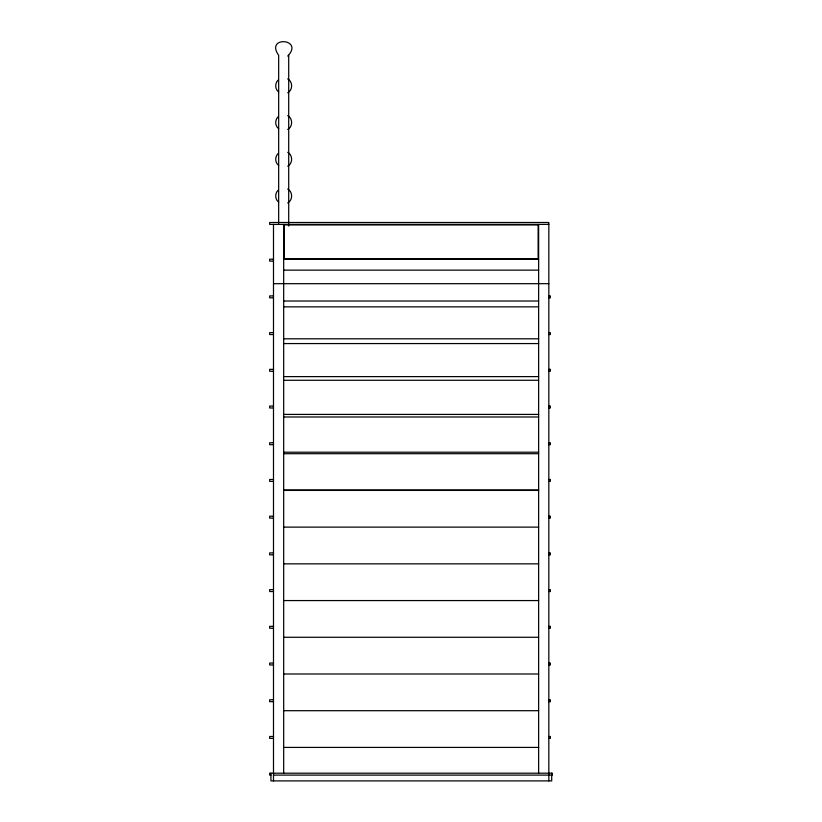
<?xml version="1.0" encoding="UTF-8"?>
<svg xmlns="http://www.w3.org/2000/svg" width="822" height="822" viewBox="0 0 822 822"><rect width="100%" height="100%" fill="white"/><g stroke="black" fill="none" stroke-linecap="round" stroke-linejoin="round"><path stroke-width="1.23" d="M278.011 80.166C274.743 83.341 274.959 89.29 278.668 92.023M278.011 116.878C274.743 120.063 274.959 126.002 278.668 128.735M278.011 153.591C274.743 156.776 274.959 162.715 278.668 165.448M278.011 190.303C274.743 193.489 274.959 199.427 278.668 202.161M287.7 56.081C304.551 38.562 264.684 35.552 278.668 55.31L278.668 223.471M287.7 92.794C292.93 89.988 292.93 81.697 287.7 78.891M287.7 129.506C292.93 126.701 292.93 118.419 287.7 115.604M287.7 166.219C292.93 163.414 292.93 155.132 287.7 152.317M287.7 202.931C292.93 200.126 292.93 191.845 287.7 189.029M548.829 224.406L269.657 224.406L269.657 222.495L548.829 222.495L548.829 780.9M273.5 259.207L269.657 259.207L269.657 261.119L273.49 261.119M283.682 259.207L538.636 259.207M283.682 270.14L538.636 270.14M273.49 283.682L548.829 283.682M273.51 295.92L269.657 295.92L269.657 297.831L273.49 297.831M548.829 295.92L550.36 295.92L550.36 297.831L548.829 297.831M283.682 301.016L538.636 301.016M283.682 306.853L538.636 306.853M273.51 332.633L269.657 332.633L269.657 334.544L273.49 334.544M548.829 332.633L550.36 332.633L550.36 334.544L548.829 334.544M283.682 338.808L538.636 338.808M283.682 343.565L538.636 343.565M273.51 369.345L269.657 369.345L269.657 371.256L273.49 371.256M548.829 369.345L550.36 369.345L550.36 371.256L548.829 371.256M283.682 376.61L538.636 376.61M283.682 380.278L538.636 380.278M273.51 406.058L269.657 406.058L269.657 407.969L273.49 407.969M548.829 406.058L550.36 406.058L550.36 407.969L548.829 407.969M283.682 414.411L538.636 414.411M283.682 416.99L538.636 416.99M273.51 442.77L269.657 442.77L269.657 444.681L273.49 444.681M548.829 442.77L550.36 442.77L550.36 444.681L548.829 444.681M283.682 452.203L538.636 452.203M283.682 453.703L538.636 453.703M273.51 479.483L269.657 479.483L269.657 481.394L273.49 481.394M548.829 479.483L550.36 479.483L550.36 481.394L548.829 481.394M283.682 490.004L538.636 490.004M283.682 490.415L538.636 490.415M273.51 516.195L269.657 516.195L269.657 518.117L273.49 518.117M548.829 516.195L550.36 516.195L550.36 518.117L548.829 518.117M283.682 527.128L538.636 527.128M273.51 552.908L269.657 552.908L269.657 554.829L273.49 554.829M548.829 552.908L550.36 552.908L550.36 554.829L548.829 554.829M283.682 563.851L538.636 563.851M273.51 589.621L269.657 589.621L269.657 591.542L273.49 591.542M548.829 589.621L550.36 589.621L550.36 591.542L548.829 591.542M283.682 600.563L538.636 600.563M273.51 626.343L269.657 626.343L269.657 628.255L273.49 628.255M548.829 626.343L550.36 626.343L550.36 628.255L548.829 628.255M283.682 637.276L538.636 637.276M273.51 663.056L269.657 663.056L269.657 664.967L273.49 664.967M548.829 663.056L550.36 663.056L550.36 664.967L548.829 664.967M283.682 673.989L538.636 673.989M273.51 699.769L269.657 699.769L269.657 701.68L273.51 701.68M548.829 699.769L550.36 699.769L550.36 701.68L548.829 701.68M283.682 710.701L538.636 710.701M273.51 736.481L269.657 736.481L269.657 738.392L273.49 738.392M548.829 736.481L550.36 736.481L550.36 738.392L548.829 738.392M283.682 747.414L538.636 747.414M270.941 775.105L269.657 775.105L269.657 773.194L552.343 773.194L552.343 775.105L273.49 775.105M551.706 773.194L551.706 780.9L270.941 780.9L270.941 773.194M538.636 224.406L538.636 773.194M288.707 55.31L288.707 226.029M283.682 224.406L283.682 773.194M273.49 224.406L273.49 780.9M538.122 224.92L284.196 224.92L284.196 258.704L538.122 258.704L538.122 224.92"/></g></svg>
